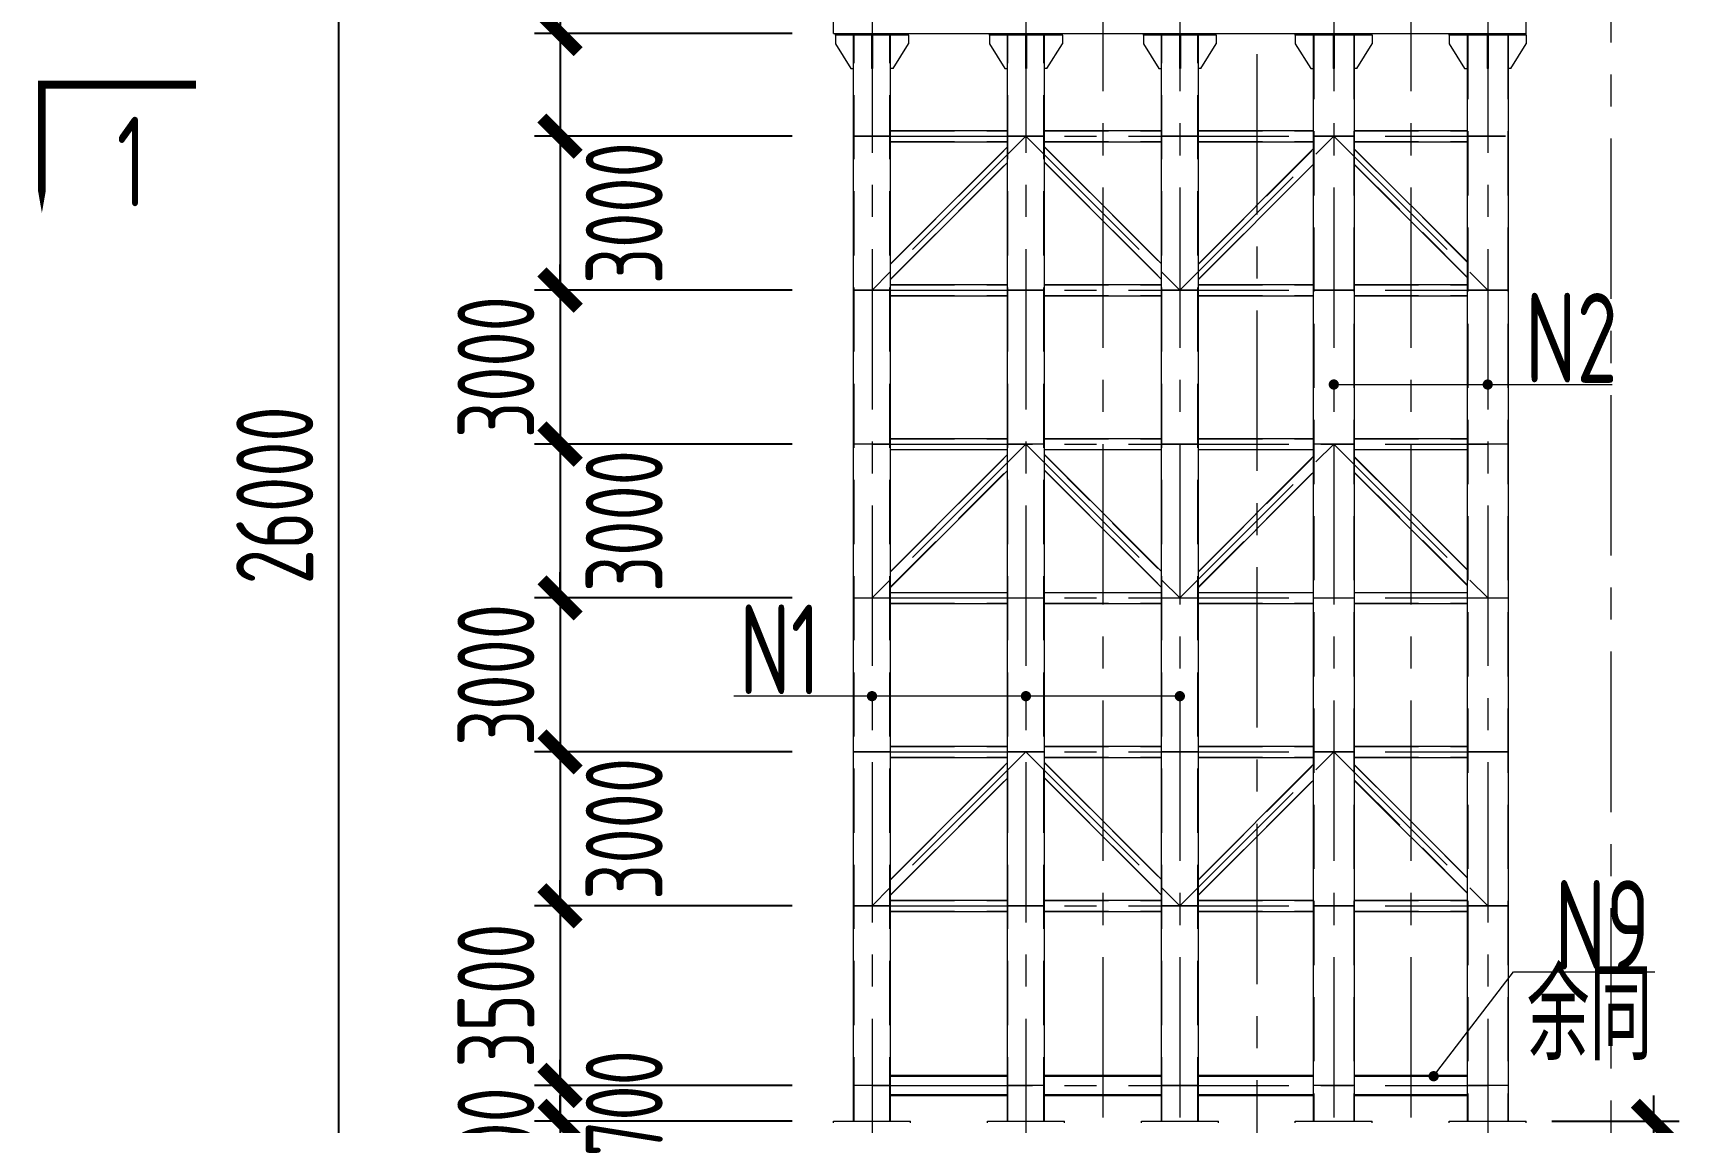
# Model space of a CAD drawing. Extents: x -2876908 to 633791, y -1383861 to 872234.
# Drawn here: x -772579 to -740497, y -1259508 to -1238281 of the extents above; entities that cross this region are included whole.
import ezdxf
from ezdxf.enums import TextEntityAlignment as Align

# ---------------------------------------------------------------- set-up
doc = ezdxf.new("R2010")
doc.units = 0
doc.header["$LTSCALE"] = 5
doc.header["$MEASUREMENT"] = 0
for name, pattern in [('CENTER', [2, 1.25, -0.25, 0.25, -0.25]), ('DASH', [0.35, 0.25, -0.1]), ('DASHED', [0.75, 0.5, -0.25])]:
    doc.linetypes.add(name, pattern=pattern)
doc.layers.get('0').update_dxf_attribs({"linetype": 'CONTINUOUS', "lineweight": 25})
doc.layers.get('DEFPOINTS').update_dxf_attribs({"color": 35, "linetype": 'CONTINUOUS', "lineweight": 13})
for name, color, linetype, lineweight in [('3中心线', 6, 'CENTER', 18), ('4虚线', 2, 'DASHED', 18), ('5标注', 3, 'CONTINUOUS', 15), ('6文本', 7, 'CONTINUOUS', 15), ('8轮廓线', 4, 'CONTINUOUS', 15), ('DIM', 3, 'CONTINUOUS', 0), ('REIND', 1, 'CONTINUOUS', 0)]:
    doc.layers.add(name, color=color, linetype=linetype, lineweight=lineweight)
doc.styles.add('TSSD_Dimension', font='tssdeng.shx', dxfattribs={"width": 0.7, "bigfont": 'hztxt.shx'})
doc.styles.add('TSSD_NORM', font='tssdeng.shx', dxfattribs={"width": 0.7, "bigfont": 'hztxt.shx'})
doc.dimstyles.new('TSSD_100_100', dxfattribs={"dimtxt": 300, "dimasz": 100, "dimexe": 100, "dimexo": 250, "dimgap": 100, "dimtad": 1, "dimdec": 0, "dimzin": 0, "dimdsep": 46, "dimtxsty": 'TSSD_Dimension', "dimblk": 'ARCHTICK', "dimblk1": 'ARCHTICK', "dimblk2": 'ARCHTICK', "dimcen": 0, "dimdle": 100, "dimclrt": 7, "dimadec": 0, "dimazin": 0, "dimtfac": 1, "dimtdec": 0, "dimtix": 1, "dimtmove": 2, "dimatfit": 3, "dimfxl": 1, "dimtolj": 1, "dimtzin": 0, "dimarcsym": 0})

# ---------------------------------------------------------------- blocks, each defined once
blk = doc.blocks.new('_ArchTick')
at = {"color": 0, "linetype": 'ByBlock', "const_width": 0.5}
blk.add_lwpolyline([(-0.707, -0.707), (0.707, 0.707)], dxfattribs=at)
blk = doc.blocks.new('*D1618')
at = {"layer": 'DEFPOINTS', "color": 0, "transparency": 16777216}
for p in [(-766616, -1234293), (-756531, -1234293), (-756531, -1260293)]:
    blk.add_point(p, dxfattribs=at)
at = {"layer": 'DIM', "color": 0, "lineweight": -2, "transparency": 16777216}
for p, q in [((-766616, -1260793), (-766616, -1233793)), ((-757781, -1234293), (-767116, -1234293)), ((-757781, -1260293), (-767116, -1260293))]:
    blk.add_line(p, q, dxfattribs=at)
at = {"layer": 'DIM', "color": 0, "lineweight": -2, "transparency": 16777216, "xscale": 500, "yscale": 500, "zscale": 500}
for p, rotation in [((-766616, -1234293), 90), ((-766616, -1260293), 270)]:
    blk.add_blockref('_ArchTick', p, dxfattribs=dict(at, rotation=rotation))
at = {"layer": 'DIM', "color": 7, "transparency": 16777216, "insert": (-767866, -1247293), "char_height": 1500, "attachment_point": 5, "rotation": 90, "style": 'TSSD_Dimension'}
blk.add_mtext('\\A1;26000', dxfattribs=at)
blk = doc.blocks.new('*D1570')
at = {"layer": 'DEFPOINTS', "color": 0, "transparency": 16777216}
for p in [(-756531, -1234293), (-762305, -1238293), (-756531, -1238293)]:
    blk.add_point(p, dxfattribs=at)
at = {"layer": 'DIM', "color": 0, "lineweight": -2, "transparency": 16777216}
for p, q in [((-762305, -1233793), (-762305, -1238793)), ((-757781, -1234293), (-762805, -1234293)), ((-757781, -1238293), (-762805, -1238293))]:
    blk.add_line(p, q, dxfattribs=at)
at = {"layer": 'DIM', "color": 0, "lineweight": -2, "transparency": 16777216, "xscale": 500, "yscale": 500, "zscale": 500}
for p, rotation in [((-762305, -1234293), 90), ((-762305, -1238293), 270)]:
    blk.add_blockref('_ArchTick', p, dxfattribs=dict(at, rotation=rotation))
at = {"layer": 'DIM', "color": 7, "transparency": 16777216, "insert": (-763555, -1236293), "char_height": 1500, "attachment_point": 5, "rotation": 90, "style": 'TSSD_Dimension'}
blk.add_mtext('\\A1;4000', dxfattribs=at)
blk = doc.blocks.new('*D1571')
at = {"layer": 'DEFPOINTS', "color": 0, "transparency": 16777216}
for p in [(-756531, -1240293), (-762305, -1243293), (-756531, -1243293)]:
    blk.add_point(p, dxfattribs=at)
at = {"layer": 'DIM', "color": 0, "lineweight": -2, "transparency": 16777216}
for p, q in [((-762305, -1239793), (-762305, -1243793)), ((-757781, -1240293), (-762805, -1240293)), ((-757781, -1243293), (-762805, -1243293))]:
    blk.add_line(p, q, dxfattribs=at)
at = {"layer": 'DIM', "color": 0, "lineweight": -2, "transparency": 16777216, "xscale": 500, "yscale": 500, "zscale": 500}
for p, rotation in [((-762305, -1240293), 90), ((-762305, -1243293), 270)]:
    blk.add_blockref('_ArchTick', p, dxfattribs=dict(at, rotation=rotation))
at = {"layer": 'DIM', "color": 7, "transparency": 16777216, "insert": (-761055, -1241793), "char_height": 1500, "attachment_point": 5, "rotation": 90, "style": 'TSSD_Dimension'}
blk.add_mtext('\\A1;3000', dxfattribs=at)
blk = doc.blocks.new('*D1572')
at = {"layer": 'DEFPOINTS', "color": 0, "transparency": 16777216}
for p in [(-756531, -1243293), (-762305, -1246293), (-756531, -1246293)]:
    blk.add_point(p, dxfattribs=at)
at = {"layer": 'DIM', "color": 0, "lineweight": -2, "transparency": 16777216}
for p, q in [((-762305, -1243293), (-762305, -1242793)), ((-757781, -1243293), (-762805, -1243293)), ((-762305, -1243293), (-762305, -1246293)), ((-757781, -1246293), (-762805, -1246293)), ((-762305, -1246293), (-762305, -1246793))]:
    blk.add_line(p, q, dxfattribs=at)
at = {"layer": 'DIM', "color": 0, "lineweight": -2, "transparency": 16777216, "xscale": 500, "yscale": 500, "zscale": 500}
for p, rotation in [((-762305, -1243293), 270), ((-762305, -1246293), 90)]:
    blk.add_blockref('_ArchTick', p, dxfattribs=dict(at, rotation=rotation))
at = {"layer": 'DIM', "color": 7, "transparency": 16777216, "insert": (-763555, -1244793), "char_height": 1500, "attachment_point": 5, "rotation": 90, "style": 'TSSD_Dimension'}
blk.add_mtext('\\A1;3000', dxfattribs=at)
blk = doc.blocks.new('*D1573')
at = {"layer": 'DEFPOINTS', "color": 0, "transparency": 16777216}
for p in [(-756531, -1246293), (-762305, -1249293), (-756531, -1249293)]:
    blk.add_point(p, dxfattribs=at)
at = {"layer": 'DIM', "color": 0, "lineweight": -2, "transparency": 16777216}
for p, q in [((-762305, -1245793), (-762305, -1249793)), ((-757781, -1246293), (-762805, -1246293)), ((-757781, -1249293), (-762805, -1249293))]:
    blk.add_line(p, q, dxfattribs=at)
at = {"layer": 'DIM', "color": 0, "lineweight": -2, "transparency": 16777216, "xscale": 500, "yscale": 500, "zscale": 500}
for p, rotation in [((-762305, -1246293), 90), ((-762305, -1249293), 270)]:
    blk.add_blockref('_ArchTick', p, dxfattribs=dict(at, rotation=rotation))
at = {"layer": 'DIM', "color": 7, "transparency": 16777216, "insert": (-761055, -1247793), "char_height": 1500, "attachment_point": 5, "rotation": 90, "style": 'TSSD_Dimension'}
blk.add_mtext('\\A1;3000', dxfattribs=at)
blk = doc.blocks.new('*D1574')
at = {"layer": 'DEFPOINTS', "color": 0, "transparency": 16777216}
for p in [(-756531, -1249293), (-762305, -1252293), (-756531, -1252293)]:
    blk.add_point(p, dxfattribs=at)
at = {"layer": 'DIM', "color": 0, "lineweight": -2, "transparency": 16777216}
for p, q in [((-762305, -1249293), (-762305, -1248793)), ((-757781, -1249293), (-762805, -1249293)), ((-762305, -1249293), (-762305, -1252293)), ((-757781, -1252293), (-762805, -1252293)), ((-762305, -1252293), (-762305, -1252793))]:
    blk.add_line(p, q, dxfattribs=at)
at = {"layer": 'DIM', "color": 0, "lineweight": -2, "transparency": 16777216, "xscale": 500, "yscale": 500, "zscale": 500}
for p, rotation in [((-762305, -1249293), 270), ((-762305, -1252293), 90)]:
    blk.add_blockref('_ArchTick', p, dxfattribs=dict(at, rotation=rotation))
at = {"layer": 'DIM', "color": 7, "transparency": 16777216, "insert": (-763555, -1250793), "char_height": 1500, "attachment_point": 5, "rotation": 90, "style": 'TSSD_Dimension'}
blk.add_mtext('\\A1;3000', dxfattribs=at)
blk = doc.blocks.new('*D1575')
at = {"layer": 'DEFPOINTS', "color": 0, "transparency": 16777216}
for p in [(-756531, -1252293), (-762305, -1255293), (-756531, -1255293)]:
    blk.add_point(p, dxfattribs=at)
at = {"layer": 'DIM', "color": 0, "lineweight": -2, "transparency": 16777216}
for p, q in [((-762305, -1251793), (-762305, -1255793)), ((-757781, -1252293), (-762805, -1252293)), ((-757781, -1255293), (-762805, -1255293))]:
    blk.add_line(p, q, dxfattribs=at)
at = {"layer": 'DIM', "color": 0, "lineweight": -2, "transparency": 16777216, "xscale": 500, "yscale": 500, "zscale": 500}
for p, rotation in [((-762305, -1252293), 90), ((-762305, -1255293), 270)]:
    blk.add_blockref('_ArchTick', p, dxfattribs=dict(at, rotation=rotation))
at = {"layer": 'DIM', "color": 7, "transparency": 16777216, "insert": (-761055, -1253793), "char_height": 1500, "attachment_point": 5, "rotation": 90, "style": 'TSSD_Dimension'}
blk.add_mtext('\\A1;3000', dxfattribs=at)
blk = doc.blocks.new('*D1576')
at = {"layer": 'DEFPOINTS', "color": 0, "transparency": 16777216}
for p in [(-756531, -1255293), (-762305, -1258793), (-756531, -1258793)]:
    blk.add_point(p, dxfattribs=at)
at = {"layer": 'DIM', "color": 0, "lineweight": -2, "transparency": 16777216}
for p, q in [((-762305, -1255293), (-762305, -1254793)), ((-757781, -1255293), (-762805, -1255293)), ((-762305, -1255293), (-762305, -1258793)), ((-757781, -1258793), (-762805, -1258793)), ((-762305, -1258793), (-762305, -1259293))]:
    blk.add_line(p, q, dxfattribs=at)
at = {"layer": 'DIM', "color": 0, "lineweight": -2, "transparency": 16777216, "xscale": 500, "yscale": 500, "zscale": 500}
for p, rotation in [((-762305, -1255293), 270), ((-762305, -1258793), 90)]:
    blk.add_blockref('_ArchTick', p, dxfattribs=dict(at, rotation=rotation))
at = {"layer": 'DIM', "color": 7, "transparency": 16777216, "insert": (-763555, -1257043), "char_height": 1500, "attachment_point": 5, "rotation": 90, "style": 'TSSD_Dimension'}
blk.add_mtext('\\A1;3500', dxfattribs=at)
blk = doc.blocks.new('*D1577')
at = {"layer": 'DEFPOINTS', "color": 0, "transparency": 16777216}
for p in [(-756531, -1258793), (-762305, -1259493), (-756531, -1259493)]:
    blk.add_point(p, dxfattribs=at)
at = {"layer": 'DIM', "color": 0, "lineweight": -2, "transparency": 16777216}
for p, q in [((-762305, -1258793), (-762305, -1258293)), ((-757781, -1258793), (-762805, -1258793)), ((-762305, -1258793), (-762305, -1259493)), ((-757781, -1259493), (-762805, -1259493)), ((-762305, -1259493), (-762305, -1259993))]:
    blk.add_line(p, q, dxfattribs=at)
at = {"layer": 'DIM', "color": 0, "lineweight": -2, "transparency": 16777216, "xscale": 500, "yscale": 500, "zscale": 500}
for p, rotation in [((-762305, -1258793), 270), ((-762305, -1259493), 90)]:
    blk.add_blockref('_ArchTick', p, dxfattribs=dict(at, rotation=rotation))
at = {"layer": 'DIM', "color": 7, "transparency": 16777216, "insert": (-761055, -1259143), "char_height": 1500, "attachment_point": 5, "rotation": 90, "style": 'TSSD_Dimension'}
blk.add_mtext('\\A1;700', dxfattribs=at)
blk = doc.blocks.new('*D1578')
at = {"layer": 'DEFPOINTS', "color": 0, "transparency": 16777216}
for p in [(-756531, -1259493), (-762305, -1260293), (-756531, -1260293)]:
    blk.add_point(p, dxfattribs=at)
at = {"layer": 'DIM', "color": 0, "lineweight": -2, "transparency": 16777216}
for p, q in [((-762305, -1259493), (-762305, -1258993)), ((-757781, -1259493), (-762805, -1259493)), ((-762305, -1259493), (-762305, -1260293)), ((-757781, -1260293), (-762805, -1260293)), ((-762305, -1260293), (-762305, -1260793))]:
    blk.add_line(p, q, dxfattribs=at)
at = {"layer": 'DIM', "color": 0, "lineweight": -2, "transparency": 16777216, "xscale": 500, "yscale": 500, "zscale": 500}
for p, rotation in [((-762305, -1259493), 270), ((-762305, -1260293), 90)]:
    blk.add_blockref('_ArchTick', p, dxfattribs=dict(at, rotation=rotation))
at = {"layer": 'DIM', "color": 7, "transparency": 16777216, "insert": (-763555, -1259893), "char_height": 1500, "attachment_point": 5, "rotation": 90, "style": 'TSSD_Dimension'}
blk.add_mtext('\\A1;800', dxfattribs=at)
blk = doc.blocks.new('*D1579')
at = {"layer": 'DEFPOINTS', "color": 0, "transparency": 16777216}
for p in [(-756531, -1238293), (-762305, -1240293), (-756531, -1240293)]:
    blk.add_point(p, dxfattribs=at)
at = {"layer": 'DIM', "color": 0, "lineweight": -2, "transparency": 16777216}
for p, q in [((-762305, -1237793), (-762305, -1240793)), ((-757781, -1238293), (-762805, -1238293)), ((-757781, -1240293), (-762805, -1240293))]:
    blk.add_line(p, q, dxfattribs=at)
at = {"layer": 'DIM', "color": 0, "lineweight": -2, "transparency": 16777216, "xscale": 500, "yscale": 500, "zscale": 500}
for p, rotation in [((-762305, -1238293), 90), ((-762305, -1240293), 270)]:
    blk.add_blockref('_ArchTick', p, dxfattribs=dict(at, rotation=rotation))
at = {"layer": 'DIM', "color": 7, "transparency": 16777216, "insert": (-761055, -1236599), "char_height": 1500, "attachment_point": 5, "rotation": 90, "style": 'TSSD_Dimension'}
blk.add_mtext('\\A1;2000', dxfattribs=at)
blk = doc.blocks.new('*D1593')
at = {"layer": 'DEFPOINTS', "color": 0, "transparency": 16777216}
for p in [(-744226, -1259493), (-744226, -1271982), (-740997, -1271982)]:
    blk.add_point(p, dxfattribs=at)
at = {"layer": 'DIM', "color": 0, "lineweight": -2, "transparency": 16777216}
for p, q in [((-740997, -1258993), (-740997, -1272482)), ((-742976, -1259493), (-740497, -1259493)), ((-742976, -1271982), (-740497, -1271982))]:
    blk.add_line(p, q, dxfattribs=at)
at = {"layer": 'DIM', "color": 0, "lineweight": -2, "transparency": 16777216, "xscale": 500, "yscale": 500, "zscale": 500}
for p, rotation in [((-740997, -1259493), 90), ((-740997, -1271982), 270)]:
    blk.add_blockref('_ArchTick', p, dxfattribs=dict(at, rotation=rotation))
at = {"layer": 'DIM', "color": 7, "transparency": 16777216, "insert": (-742247, -1265737), "char_height": 1500, "attachment_point": 5, "rotation": 90, "style": 'TSSD_Dimension'}
blk.add_mtext('\\A1;43000', dxfattribs=at)

msp = doc.modelspace()

# ---------------------------------------------------------------- linework, layer by layer
at = {"layer": '3中心线', "ltscale": 500}
for p, q in [((-741825.838, -1215339.713), (-741825.838, -1286787.885)), ((-748725.835, -1233693.084), (-748725.835, -1271982.089)), ((-751725.835, -1236293.084), (-751725.835, -1269704.037)), ((-750225.835, -1236293.084), (-750225.835, -1269704.037)), ((-747225.835, -1236293.084), (-747225.835, -1271982.089)), ((-745725.835, -1236293.084), (-745725.835, -1271982.089)), ((-756225.835, -1237493.084), (-756225.835, -1267733.422)), ((-753225.835, -1237493.084), (-753225.835, -1269704.037)), ((-744225.835, -1237493.084), (-744225.835, -1271982.089)), ((-756225.835, -1240293.084), (-744225.835, -1240293.084)), ((-753225.835, -1240293.084), (-756225.835, -1243293.084)), ((-753225.835, -1240293.084), (-750225.835, -1243293.084)), ((-750225.835, -1243293.084), (-747225.835, -1240293.084)), ((-747225.835, -1240293.084), (-744225.835, -1243293.084)), ((-756225.835, -1243293.084), (-744225.835, -1243293.084)), ((-756225.835, -1246293.084), (-744225.835, -1246293.084)), ((-753225.835, -1246293.084), (-756225.835, -1249293.084)), ((-753225.835, -1246293.084), (-750225.835, -1249293.084)), ((-750225.835, -1249293.084), (-747225.835, -1246293.084)), ((-747225.835, -1246293.084), (-744225.835, -1249293.084)), ((-756225.835, -1249293.084), (-744225.835, -1249293.084)), ((-756225.835, -1252293.084), (-744225.835, -1252293.084)), ((-753225.835, -1252293.084), (-756225.835, -1255293.084)), ((-753225.835, -1252293.084), (-750225.835, -1255293.084)), ((-750225.835, -1255293.084), (-747225.835, -1252293.084)), ((-747225.835, -1252293.084), (-744225.835, -1255293.084)), ((-756225.835, -1255293.084), (-744225.835, -1255293.084)), ((-756225.835, -1258792.766), (-744225.835, -1258792.766))]:
    msp.add_line(p, q, dxfattribs=at)
at = {"layer": '4虚线', "ltscale": 500}
for p, q in [((-756575.835, -1259492.766), (-756575.835, -1238323.084)), ((-755875.835, -1259492.766), (-755875.835, -1238323.084)), ((-753575.835, -1259492.766), (-753575.835, -1238323.084)), ((-752875.835, -1259492.766), (-752875.835, -1238323.084)), ((-750575.835, -1259492.766), (-750575.835, -1238323.084)), ((-749875.835, -1259492.766), (-749875.835, -1238323.084)), ((-747615.835, -1238323.084), (-747615.835, -1259492.766)), ((-746835.835, -1238323.084), (-746835.835, -1259492.766)), ((-744615.835, -1238323.084), (-744615.835, -1259492.766)), ((-743835.835, -1238323.084), (-743835.835, -1259492.766)), ((-755865.835, -1240189.584), (-753585.835, -1240189.584)), ((-752865.835, -1240189.584), (-750585.835, -1240189.584)), ((-749865.835, -1240189.584), (-747625.835, -1240189.584)), ((-746825.835, -1240189.584), (-744625.835, -1240189.584)), ((-755865.835, -1240396.584), (-753585.835, -1240396.584)), ((-755865.835, -1242786.713), (-753585.835, -1240506.713)), ((-752865.835, -1240396.584), (-750585.835, -1240396.584)), ((-752865.835, -1240506.713), (-750585.835, -1242786.713)), ((-749865.835, -1240396.584), (-747625.835, -1240396.584)), ((-749865.835, -1242786.713), (-747625.835, -1240546.713)), ((-746825.835, -1240396.584), (-744625.835, -1240396.584)), ((-746825.835, -1240546.713), (-744625.835, -1242746.713)), ((-755865.835, -1243079.455), (-753585.835, -1240799.455)), ((-752865.835, -1240799.455), (-750585.835, -1243079.455)), ((-749865.835, -1243079.455), (-747625.835, -1240839.455)), ((-746825.835, -1240839.455), (-744625.835, -1243039.455)), ((-755865.835, -1243189.584), (-753585.835, -1243189.584)), ((-755865.835, -1243396.584), (-753585.835, -1243396.584)), ((-752865.835, -1243189.584), (-750585.835, -1243189.584)), ((-752865.835, -1243396.584), (-750585.835, -1243396.584)), ((-749865.835, -1243189.584), (-747625.835, -1243189.584)), ((-749865.835, -1243396.584), (-747625.835, -1243396.584)), ((-746825.835, -1243189.584), (-744625.835, -1243189.584)), ((-746825.835, -1243396.584), (-744625.835, -1243396.584)), ((-755865.835, -1246189.584), (-753585.835, -1246189.584)), ((-752865.835, -1246189.584), (-750585.835, -1246189.584)), ((-749865.835, -1246189.584), (-747625.835, -1246189.584)), ((-746825.835, -1246189.584), (-744625.835, -1246189.584)), ((-755865.835, -1246396.584), (-753585.835, -1246396.584)), ((-755865.835, -1248786.713), (-753585.835, -1246506.713)), ((-752865.835, -1246396.584), (-750585.835, -1246396.584)), ((-752865.835, -1246506.713), (-750585.835, -1248786.713)), ((-749865.835, -1246396.584), (-747625.835, -1246396.584)), ((-749865.835, -1248786.713), (-747625.835, -1246546.713)), ((-746825.835, -1246396.584), (-744625.835, -1246396.584)), ((-746825.835, -1246546.713), (-744625.835, -1248746.713)), ((-755865.835, -1249079.455), (-753585.835, -1246799.455)), ((-752865.835, -1246799.455), (-750585.835, -1249079.455)), ((-749865.835, -1249079.455), (-747625.835, -1246839.455)), ((-746825.835, -1246839.455), (-744625.835, -1249039.455)), ((-755865.835, -1249189.584), (-753585.835, -1249189.584)), ((-752865.835, -1249189.584), (-750585.835, -1249189.584)), ((-749865.835, -1249189.584), (-747625.835, -1249189.584)), ((-746825.835, -1249189.584), (-744625.835, -1249189.584)), ((-755865.835, -1249396.584), (-753585.835, -1249396.584)), ((-752865.835, -1249396.584), (-750585.835, -1249396.584)), ((-749865.835, -1249396.584), (-747625.835, -1249396.584)), ((-746825.835, -1249396.584), (-744625.835, -1249396.584)), ((-755865.835, -1252189.584), (-753585.835, -1252189.584)), ((-755865.835, -1252396.584), (-753585.835, -1252396.584)), ((-752865.835, -1252189.584), (-750585.835, -1252189.584)), ((-752865.835, -1252396.584), (-750585.835, -1252396.584)), ((-749865.835, -1252189.584), (-747625.835, -1252189.584)), ((-749865.835, -1252396.584), (-747625.835, -1252396.584)), ((-746825.835, -1252189.584), (-744625.835, -1252189.584)), ((-746825.835, -1252396.584), (-744625.835, -1252396.584)), ((-755865.835, -1254786.713), (-753585.835, -1252506.713)), ((-755865.835, -1255079.455), (-753585.835, -1252799.455)), ((-752865.835, -1252506.713), (-750585.835, -1254786.713)), ((-752865.835, -1252799.455), (-750585.835, -1255079.455)), ((-749865.835, -1254786.713), (-747625.835, -1252546.713)), ((-746825.835, -1252546.713), (-744625.835, -1254746.713)), ((-749865.835, -1255079.455), (-747625.835, -1252839.455)), ((-746825.835, -1252839.455), (-744625.835, -1255039.455)), ((-755865.835, -1255189.584), (-753585.835, -1255189.584)), ((-752865.835, -1255189.584), (-750585.835, -1255189.584)), ((-749865.835, -1255189.584), (-747625.835, -1255189.584)), ((-746825.835, -1255189.584), (-744625.835, -1255189.584)), ((-755865.835, -1255396.584), (-753585.835, -1255396.584)), ((-752865.835, -1255396.584), (-750585.835, -1255396.584)), ((-749865.835, -1255396.584), (-747625.835, -1255396.584)), ((-746825.835, -1255396.584), (-744625.835, -1255396.584))]:
    msp.add_line(p, q, dxfattribs=at)
at = {"layer": '5标注'}
for p, q in [((-747225.835, -1245133.387), (-741802.086, -1245133.387)), ((-750225.835, -1251206.99), (-758921.476, -1251206.99)), ((-745279.718, -1258613.766), (-743721.071, -1256578.395)), ((-743721.071, -1256578.395), (-740968.054, -1256578.395))]:
    msp.add_line(p, q, dxfattribs=at)
at = {"layer": '5标注', "flags": 128}
msp.add_lwpolyline([(-769403.788, -1239289.297, 150, 150, 0), (-772403.788, -1239289.297, 150, 150, 0), (-772403.788, -1240789.297, 350, 0, 0), (-772403.788, -1241789.297, 0, 0, 0)], format="xyseb", dxfattribs=at)
at = {"layer": '5标注', "linetype": 'DASH', "ltscale": 100, "const_width": 30, "flags": 128}
for points in [[(-756575.835, -1240293.084), (-755875.835, -1240293.084)], [(-753575.835, -1240293.084), (-752875.835, -1240293.084)], [(-750575.835, -1240293.084), (-749875.835, -1240293.084)], [(-747615.835, -1240293.084), (-746835.835, -1240293.084)], [(-744615.835, -1240293.084), (-743875.835, -1240293.084)], [(-756575.835, -1243293.084), (-755875.835, -1243293.084)], [(-753575.835, -1243293.084), (-752875.835, -1243293.084)], [(-750575.835, -1243293.084), (-749875.835, -1243293.084)], [(-747615.835, -1243293.084), (-746835.835, -1243293.084)], [(-744615.835, -1243293.084), (-743835.835, -1243293.084)], [(-756575.835, -1246293.084), (-755875.835, -1246293.084)], [(-753575.835, -1246293.084), (-752875.835, -1246293.084)], [(-750575.835, -1246293.084), (-749875.835, -1246293.084)], [(-747615.835, -1246293.084), (-746835.835, -1246293.084)], [(-744615.835, -1246293.084), (-743835.835, -1246293.084)], [(-756575.835, -1249293.084), (-755875.835, -1249293.084)], [(-753575.835, -1249293.084), (-752875.835, -1249293.084)], [(-750575.835, -1249293.084), (-749875.835, -1249293.084)], [(-747615.835, -1249293.084), (-746835.835, -1249293.084)], [(-744615.835, -1249293.084), (-743835.835, -1249293.084)], [(-756575.835, -1252293.084), (-755875.835, -1252293.084)], [(-753575.835, -1252293.084), (-752875.835, -1252293.084)], [(-750575.835, -1252293.084), (-749875.835, -1252293.084)], [(-747615.835, -1252293.084), (-746835.835, -1252293.084)], [(-744615.835, -1252293.084), (-743835.835, -1252293.084)], [(-756575.835, -1255293.084), (-755875.835, -1255293.084)], [(-753575.835, -1255293.084), (-752875.835, -1255293.084)], [(-750575.835, -1255293.084), (-749875.835, -1255293.084)], [(-747615.835, -1255293.084), (-746835.835, -1255293.084)], [(-744615.835, -1255293.084), (-743835.835, -1255293.084)], [(-756575.835, -1258792.766), (-755875.835, -1258792.766)], [(-753575.835, -1258792.766), (-752875.835, -1258792.766)], [(-750575.835, -1258792.766), (-749875.835, -1258792.766)], [(-747615.835, -1258792.766), (-746835.835, -1258792.766)], [(-744615.835, -1258792.766), (-743835.835, -1258792.766)]]:
    msp.add_lwpolyline(points, dxfattribs=at)
at = {"layer": '8轮廓线'}
for p, q in [((-756975.835, -1238293.084), (-756975.835, -1237493.084)), ((-743475.835, -1238293.084), (-743475.835, -1237493.084)), ((-756975.835, -1238293.084), (-743475.835, -1238293.084)), ((-756935.835, -1238323.084), (-756935.835, -1238293.084)), ((-756935.835, -1238293.084), (-755515.835, -1238293.084)), ((-755515.835, -1238323.084), (-756935.835, -1238323.084)), ((-756935.835, -1238323.084), (-756935.835, -1238493.084)), ((-756585.835, -1259492.766), (-756585.835, -1238323.084)), ((-756235.835, -1238323.084), (-756235.835, -1238973.084)), ((-756215.835, -1238323.084), (-756215.835, -1238973.084)), ((-755865.835, -1259492.766), (-755865.835, -1238323.084)), ((-755515.835, -1238323.084), (-755515.835, -1238293.084)), ((-755515.835, -1238323.084), (-755515.835, -1238493.084)), ((-755515.835, -1238323.084), (-755515.835, -1238493.084)), ((-753935.835, -1238323.084), (-753935.835, -1238293.084)), ((-753935.835, -1238293.084), (-752515.835, -1238293.084)), ((-752515.835, -1238323.084), (-753935.835, -1238323.084)), ((-753935.835, -1238323.084), (-753935.835, -1238493.084)), ((-753585.835, -1259492.766), (-753585.835, -1238323.084)), ((-753235.835, -1238323.084), (-753235.835, -1238973.084)), ((-753215.835, -1238323.084), (-753215.835, -1238973.084)), ((-752865.835, -1259492.766), (-752865.835, -1238323.084)), ((-752515.835, -1238323.084), (-752515.835, -1238293.084)), ((-752515.835, -1238323.084), (-752515.835, -1238493.084)), ((-752515.835, -1238323.084), (-752515.835, -1238493.084)), ((-750935.835, -1238323.084), (-750935.835, -1238293.084)), ((-750935.835, -1238293.084), (-749515.835, -1238293.084)), ((-749515.835, -1238323.084), (-750935.835, -1238323.084)), ((-750935.835, -1238323.084), (-750935.835, -1238493.084)), ((-750585.835, -1259492.766), (-750585.835, -1238323.084)), ((-750235.835, -1238323.084), (-750235.835, -1238973.084)), ((-750215.835, -1238323.084), (-750215.835, -1238973.084)), ((-749865.835, -1259492.766), (-749865.835, -1238323.084)), ((-749515.835, -1238323.084), (-749515.835, -1238293.084)), ((-749515.835, -1238323.084), (-749515.835, -1238493.084)), ((-749515.835, -1238323.084), (-749515.835, -1238493.084)), ((-747975.835, -1238323.084), (-747975.835, -1238293.084)), ((-746475.835, -1238323.084), (-747975.835, -1238323.084)), ((-747975.835, -1238323.084), (-747975.835, -1238493.084)), ((-747935.835, -1238293.084), (-746475.835, -1238293.084)), ((-747625.835, -1238323.084), (-747625.835, -1259492.766)), ((-747235.835, -1238323.084), (-747235.835, -1238973.084)), ((-747215.835, -1238323.084), (-747215.835, -1238973.084)), ((-746825.835, -1238323.084), (-746825.835, -1259492.766)), ((-746475.835, -1238323.084), (-746475.835, -1238293.084)), ((-746475.835, -1238323.084), (-746475.835, -1238493.084)), ((-746475.835, -1238323.084), (-746475.835, -1238493.084)), ((-744975.835, -1238323.084), (-744975.835, -1238293.084)), ((-743475.835, -1238323.084), (-744975.835, -1238323.084)), ((-744975.835, -1238323.084), (-744975.835, -1238493.084)), ((-744935.835, -1238293.084), (-743475.835, -1238293.084)), ((-744625.835, -1238323.084), (-744625.835, -1259492.766)), ((-744235.835, -1238323.084), (-744235.835, -1238973.084)), ((-744215.835, -1238323.084), (-744215.835, -1238973.084)), ((-743825.835, -1238323.084), (-743825.835, -1259492.766)), ((-743475.835, -1238323.084), (-743475.835, -1238293.084)), ((-743475.835, -1238323.084), (-743475.835, -1238493.084)), ((-743475.835, -1238323.084), (-743475.835, -1238493.084)), ((-756935.835, -1238493.084), (-756635.835, -1238973.084)), ((-755815.835, -1238973.084), (-755515.835, -1238493.084)), ((-753935.835, -1238493.084), (-753635.835, -1238973.084)), ((-752815.835, -1238973.084), (-752515.835, -1238493.084)), ((-750935.835, -1238493.084), (-750635.835, -1238973.084)), ((-749815.835, -1238973.084), (-749515.835, -1238493.084)), ((-747975.835, -1238493.084), (-747675.835, -1238973.084)), ((-746775.835, -1238973.084), (-746475.835, -1238493.084)), ((-744975.835, -1238493.084), (-744675.835, -1238973.084)), ((-743775.835, -1238973.084), (-743475.835, -1238493.084)), ((-756635.835, -1238973.084), (-756585.835, -1238973.084)), ((-756215.835, -1238973.084), (-756235.835, -1238973.084)), ((-755815.835, -1238973.084), (-755865.835, -1238973.084)), ((-753635.835, -1238973.084), (-753585.835, -1238973.084)), ((-753215.835, -1238973.084), (-753235.835, -1238973.084)), ((-752815.835, -1238973.084), (-752865.835, -1238973.084)), ((-750635.835, -1238973.084), (-750585.835, -1238973.084)), ((-750215.835, -1238973.084), (-750235.835, -1238973.084)), ((-749815.835, -1238973.084), (-749865.835, -1238973.084)), ((-747675.835, -1238973.084), (-747625.835, -1238973.084)), ((-747215.835, -1238973.084), (-747235.835, -1238973.084)), ((-746775.835, -1238973.084), (-746825.835, -1238973.084)), ((-744675.835, -1238973.084), (-744625.835, -1238973.084)), ((-744215.835, -1238973.084), (-744235.835, -1238973.084)), ((-743775.835, -1238973.084), (-743825.835, -1238973.084)), ((-755865.835, -1240183.584), (-753585.835, -1240183.584)), ((-752865.835, -1240183.584), (-750585.835, -1240183.584)), ((-749865.835, -1240183.584), (-747625.835, -1240183.584)), ((-746825.835, -1240183.584), (-744625.835, -1240183.584)), ((-755865.835, -1240402.584), (-753585.835, -1240402.584)), ((-755865.835, -1242778.228), (-753585.835, -1240498.228)), ((-752865.835, -1240402.584), (-750585.835, -1240402.584)), ((-752865.835, -1240498.228), (-750585.835, -1242778.228)), ((-749865.835, -1240402.584), (-747625.835, -1240402.584)), ((-749865.835, -1242778.228), (-747625.835, -1240538.228)), ((-746825.835, -1240402.584), (-744625.835, -1240402.584)), ((-746825.835, -1240538.228), (-744625.835, -1242738.228)), ((-755865.835, -1243087.941), (-753585.835, -1240807.941)), ((-752865.835, -1240807.941), (-750585.835, -1243087.941)), ((-749865.835, -1243087.941), (-747625.835, -1240847.941)), ((-746825.835, -1240847.941), (-744625.835, -1243047.941)), ((-755865.835, -1243183.584), (-753585.835, -1243183.584)), ((-752865.835, -1243183.584), (-750585.835, -1243183.584)), ((-749865.835, -1243183.584), (-747625.835, -1243183.584)), ((-746825.835, -1243183.584), (-744625.835, -1243183.584)), ((-755865.835, -1243402.584), (-753585.835, -1243402.584)), ((-752865.835, -1243402.584), (-750585.835, -1243402.584)), ((-749865.835, -1243402.584), (-747625.835, -1243402.584)), ((-746825.835, -1243402.584), (-744625.835, -1243402.584)), ((-755865.835, -1246183.584), (-753585.835, -1246183.584)), ((-752865.835, -1246183.584), (-750585.835, -1246183.584)), ((-749865.835, -1246183.584), (-747625.835, -1246183.584)), ((-746825.835, -1246183.584), (-744625.835, -1246183.584)), ((-755865.835, -1246402.584), (-753585.835, -1246402.584)), ((-755865.835, -1248778.228), (-753585.835, -1246498.228)), ((-752865.835, -1246402.584), (-750585.835, -1246402.584)), ((-752865.835, -1246498.228), (-750585.835, -1248778.228)), ((-749865.835, -1246402.584), (-747625.835, -1246402.584)), ((-749865.835, -1248778.228), (-747625.835, -1246538.228)), ((-746825.835, -1246402.584), (-744625.835, -1246402.584)), ((-746825.835, -1246538.228), (-744625.835, -1248738.228)), ((-755865.835, -1249087.941), (-753585.835, -1246807.941)), ((-752865.835, -1246807.941), (-750585.835, -1249087.941)), ((-749865.835, -1249087.941), (-747625.835, -1246847.941)), ((-746825.835, -1246847.941), (-744625.835, -1249047.941)), ((-755865.835, -1249183.584), (-753585.835, -1249183.584)), ((-752865.835, -1249183.584), (-750585.835, -1249183.584)), ((-749865.835, -1249183.584), (-747625.835, -1249183.584)), ((-746825.835, -1249183.584), (-744625.835, -1249183.584)), ((-755865.835, -1249402.584), (-753585.835, -1249402.584)), ((-752865.835, -1249402.584), (-750585.835, -1249402.584)), ((-749865.835, -1249402.584), (-747625.835, -1249402.584)), ((-746825.835, -1249402.584), (-744625.835, -1249402.584)), ((-755865.835, -1252183.584), (-753585.835, -1252183.584)), ((-755865.835, -1252402.584), (-753585.835, -1252402.584)), ((-752865.835, -1252183.584), (-750585.835, -1252183.584)), ((-752865.835, -1252402.584), (-750585.835, -1252402.584)), ((-749865.835, -1252183.584), (-747625.835, -1252183.584)), ((-749865.835, -1252402.584), (-747625.835, -1252402.584)), ((-746825.835, -1252183.584), (-744625.835, -1252183.584)), ((-746825.835, -1252402.584), (-744625.835, -1252402.584)), ((-755865.835, -1254778.228), (-753585.835, -1252498.228)), ((-755865.835, -1255087.941), (-753585.835, -1252807.941)), ((-752865.835, -1252498.228), (-750585.835, -1254778.228)), ((-752865.835, -1252807.941), (-750585.835, -1255087.941)), ((-749865.835, -1254778.228), (-747625.835, -1252538.228)), ((-746825.835, -1252538.228), (-744625.835, -1254738.228)), ((-749865.835, -1255087.941), (-747625.835, -1252847.941)), ((-746825.835, -1252847.941), (-744625.835, -1255047.941)), ((-755865.835, -1255183.584), (-753585.835, -1255183.584)), ((-752865.835, -1255183.584), (-750585.835, -1255183.584)), ((-749865.835, -1255183.584), (-747625.835, -1255183.584)), ((-746825.835, -1255183.584), (-744625.835, -1255183.584)), ((-755865.835, -1255402.584), (-753585.835, -1255402.584)), ((-752865.835, -1255402.584), (-750585.835, -1255402.584)), ((-749865.835, -1255402.584), (-747625.835, -1255402.584)), ((-746825.835, -1255402.584), (-744625.835, -1255402.584)), ((-755865.835, -1258592.766), (-753585.835, -1258592.766)), ((-755865.835, -1258613.766), (-753585.835, -1258613.766)), ((-752865.835, -1258592.766), (-750585.835, -1258592.766)), ((-752865.835, -1258613.766), (-750585.835, -1258613.766)), ((-749865.835, -1258592.766), (-747625.835, -1258592.766)), ((-749865.835, -1258613.766), (-747625.835, -1258613.766)), ((-746825.835, -1258592.766), (-744625.835, -1258592.766)), ((-746825.835, -1258613.766), (-744625.835, -1258613.766)), ((-755865.835, -1258971.766), (-753585.835, -1258971.766)), ((-755865.835, -1258992.766), (-753585.835, -1258992.766)), ((-752865.835, -1258971.766), (-750585.835, -1258971.766)), ((-752865.835, -1258992.766), (-750585.835, -1258992.766)), ((-749865.835, -1258971.766), (-747625.835, -1258971.766)), ((-749865.835, -1258992.766), (-747625.835, -1258992.766)), ((-746825.835, -1258971.766), (-744625.835, -1258971.766)), ((-746825.835, -1258992.766), (-744625.835, -1258992.766)), ((-756975.835, -1259522.766), (-756975.835, -1259492.766)), ((-756975.835, -1259492.766), (-755475.835, -1259492.766)), ((-756625.835, -1259492.766), (-755825.835, -1259492.766)), ((-755475.835, -1259522.766), (-755475.835, -1259492.766)), ((-753975.835, -1259522.766), (-753975.835, -1259492.766)), ((-753975.835, -1259492.766), (-752475.835, -1259492.766)), ((-753625.835, -1259492.766), (-752825.835, -1259492.766)), ((-752475.835, -1259522.766), (-752475.835, -1259492.766)), ((-750975.835, -1259522.766), (-750975.835, -1259492.766)), ((-750975.835, -1259492.766), (-749475.835, -1259492.766)), ((-750625.835, -1259492.766), (-749825.835, -1259492.766)), ((-749475.835, -1259522.766), (-749475.835, -1259492.766)), ((-747975.835, -1259522.766), (-747975.835, -1259492.766)), ((-747975.835, -1259492.766), (-746475.835, -1259492.766)), ((-746475.835, -1259522.766), (-746475.835, -1259492.766)), ((-744975.835, -1259522.766), (-744975.835, -1259492.766)), ((-744975.835, -1259492.766), (-743475.835, -1259492.766)), ((-744625.835, -1259492.766), (-743825.835, -1259492.766)), ((-743475.835, -1259522.766), (-743475.835, -1259492.766))]:
    msp.add_line(p, q, dxfattribs=at)
at = {"layer": 'REIND', "const_width": 100}
for points in [[(-747275.835, -1245133.387, 1), (-747175.835, -1245133.387, 1)], [(-744275.835, -1245133.387, 1), (-744175.835, -1245133.387, 1)], [(-756275.835, -1251206.99, 1), (-756175.835, -1251206.99, 1)], [(-753275.835, -1251206.99, 1), (-753175.835, -1251206.99, 1)], [(-750275.835, -1251206.99, 1), (-750175.835, -1251206.99, 1)], [(-745329.718, -1258613.766, 1), (-745229.718, -1258613.766, 1)]]:
    msp.add_lwpolyline(points, format="xyb", close=True, dxfattribs=at)

# ---------------------------------------------------------------- texts
at = {"layer": '5标注', "color": 7, "char_height": 1750, "style": 'TSSD_NORM'}
for s, insert, attachment_point in [('N2', (-743498.24, -1245100.887), 7), ('N1', (-757225.322, -1251174.49), 9), ('N9', (-742924.56, -1256545.895), 7), ('余同', (-743465.281, -1258301.442), 7)]:
    msp.add_mtext(s, dxfattribs=dict(at, insert=insert, attachment_point=attachment_point))
at = {"layer": '6文本', "style": 'TSSD_NORM', "width": 0.7}
msp.add_text('1', height=1750, dxfattribs=at).set_placement((-770653.788, -1240789.297), align=Align.MIDDLE_CENTER)

# ---------------------------------------------------------------- dimensions: what is measured, and where the dimension line sits
at = {"layer": 'DIM'}
for base, p1, p2, picture, middle in [((-766616.251, -1234293.084), (-756530.835, -1260292.766), (-756530.835, -1234293.084), '*D1618', (-767866.251, -1247292.925)), ((-762305.32, -1238293.084), (-756530.835, -1234293.084), (-756530.835, -1238293.084), '*D1570', (-763555.32, -1236293.084)), ((-762305.32, -1246293.084), (-756530.835, -1243293.084), (-756530.835, -1246293.084), '*D1572', (-763555.32, -1244793.084)), ((-762305.32, -1252293.084), (-756530.835, -1249293.084), (-756530.835, -1252293.084), '*D1574', (-763555.32, -1250793.084)), ((-762305.32, -1258792.766), (-756530.835, -1255293.084), (-756530.835, -1258792.766), '*D1576', (-763555.32, -1257042.925)), ((-762305.32, -1260292.766), (-756530.835, -1259492.766), (-756530.835, -1260292.766), '*D1578', (-763555.32, -1259892.766))]:
    dim = msp.add_linear_dim(base=base, p1=p1, p2=p2, angle=90, dimstyle='TSSD_100_100', override={"dimtxt": 1500, "dimasz": 500, "dimexe": 500, "dimexo": 1250, "dimgap": 500, "dimdle": 500}, dxfattribs=at)
    dim.commit()
    dim.dimension.update_dxf_attribs({"geometry": picture, "text_midpoint": middle})
for base, p1, p2, picture, middle in [((-762305.32, -1240293.084), (-756530.835, -1238293.084), (-756530.835, -1240293.084), '*D1579', (-761055.32, -1236598.853)), ((-762305.32, -1243293.084), (-756530.835, -1240293.084), (-756530.835, -1243293.084), '*D1571', (-761055.32, -1241793.084)), ((-762305.32, -1249293.084), (-756530.835, -1246293.084), (-756530.835, -1249293.084), '*D1573', (-761055.32, -1247793.084)), ((-762305.32, -1255293.084), (-756530.835, -1252293.084), (-756530.835, -1255293.084), '*D1575', (-761055.32, -1253793.084)), ((-762305.32, -1259492.766), (-756530.835, -1258792.766), (-756530.835, -1259492.766), '*D1577', (-761055.32, -1259142.766))]:
    dim = msp.add_linear_dim(base=base, p1=p1, p2=p2, angle=90, dimstyle='TSSD_100_100', override={"dimtxt": 1500, "dimasz": 500, "dimexe": 500, "dimexo": 1250, "dimgap": 500, "dimdle": 500}, dxfattribs=at)
    dim.commit()
    dim.dimension.update_dxf_attribs({"geometry": picture, "text_midpoint": middle, "dimtype": 160})
dim = msp.add_linear_dim(base=(-740996.549, -1271982.089), p1=(-744225.835, -1259492.766), p2=(-744225.835, -1271982.089), angle=90, text='43000', dimstyle='TSSD_100_100', override={"dimtxt": 1500, "dimasz": 500, "dimexe": 500, "dimexo": 1250, "dimgap": 500, "dimdle": 500}, dxfattribs=at)
dim.commit()
dim.dimension.update_dxf_attribs({"geometry": '*D1593', "text_midpoint": (-742246.549, -1265737.427)})

doc.saveas('drawing.dxf')
